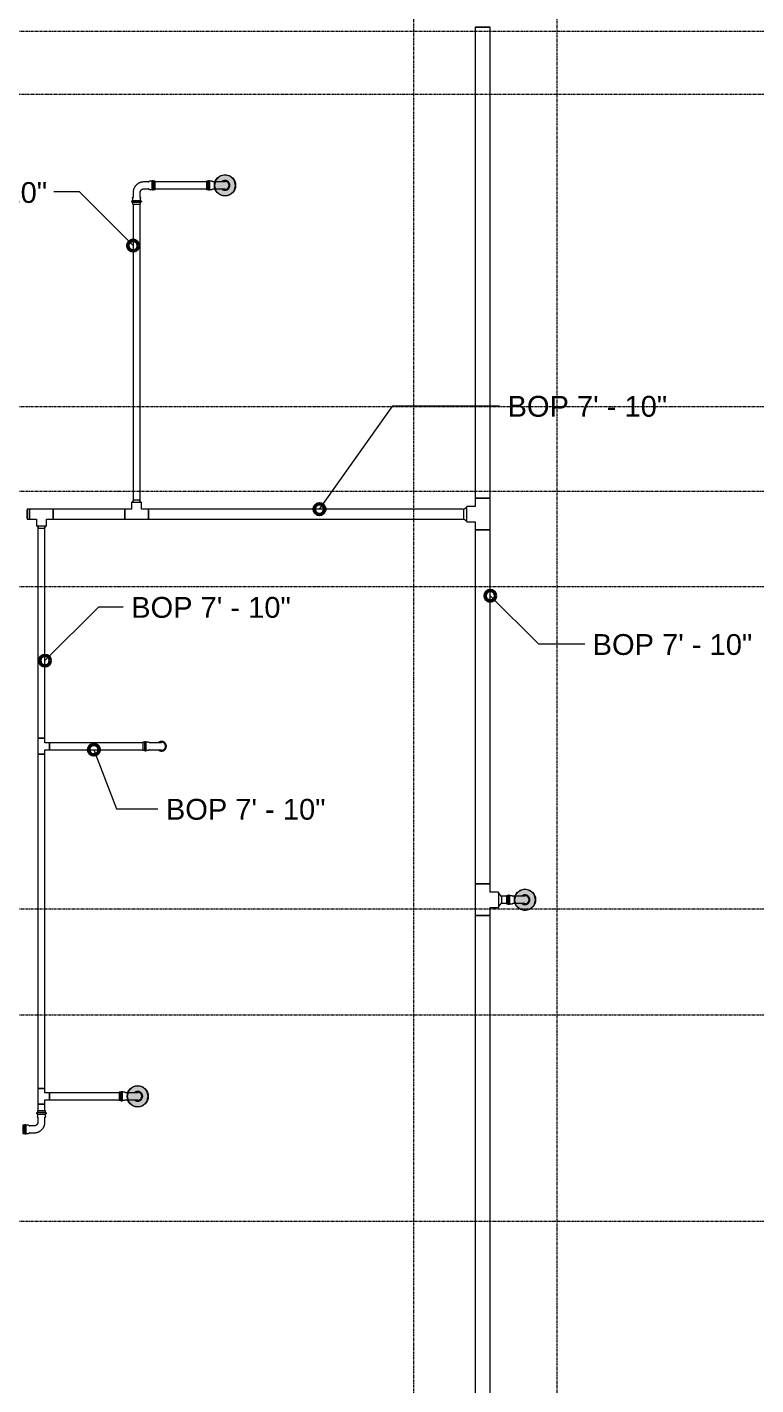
# Model space of a CAD drawing. Header units: inches. Extents: x -3679 to 241, y -496 to 1784.
# Drawn here: x -3155.1 to -3017.3, y 308 to 564.8 of the extents above; entities that cross this region are included whole.
import ezdxf

# ---------------------------------------------------------------- set-up
doc = ezdxf.new("R2010")
doc.units = ezdxf.units.IN
doc.header["$MEASUREMENT"] = 0
doc.linetypes.add('Grid Line', pattern=[0.875, 0.5, -0.125, 0.125, -0.125])
for name, color, linetype, lineweight in [('A-ANNO-NOTE', 250, 'Continuous', 9), ('G-ANNO-DIMS', 251, 'Continuous', 9), ('P-PIPE', 1, 'Continuous', 9), ('P-PIPE-CNTR', 1, 'Continuous', 9), ('S-GRID', 8, 'Continuous', 9)]:
    doc.layers.add(name, color=color, linetype=linetype, lineweight=lineweight)
doc.styles.add('Arial', font='arial.ttf', dxfattribs={"height": 3.934132})

# ---------------------------------------------------------------- blocks, each defined once
blk = doc.blocks.new('Victaulic-VicPress316-Elbow 90-45deg Style P568_P571 - Standard-V2-SECOND LEVEL')
at = {"layer": 'P-PIPE'}
for p, q in [((-3203.81, 730.05), (-3203.81, 729.6)), ((-3203.05, 729.6), (-3203.81, 729.6)), ((-3203.81, 729.31), (-3203.81, 728.97)), ((-3203.05, 729.31), (-3203.81, 729.31)), ((-3203.7, 731.1), (-3203.7, 730.2)), ((-3202.28, 729.6), (-3203.05, 729.6)), ((-3202.28, 729.31), (-3203.05, 729.31)), ((-3202.39, 730.21), (-3202.39, 731.1)), ((-3202.28, 729.6), (-3202.28, 730.05)), ((-3202.28, 728.97), (-3202.28, 729.31)), ((-3203.81, 728.97), (-3203.05, 728.97)), ((-3203.05, 728.97), (-3202.28, 728.97))]:
    blk.add_line(p, q, dxfattribs=at)
at = {"layer": 'P-PIPE', "flags": 128}
for points in [[(-3203.05, 733.4), (-3203.08, 733.4), (-3203.12, 733.4), (-3203.16, 733.4), (-3203.19, 733.39), (-3203.23, 733.38), (-3203.26, 733.38), (-3203.3, 733.37), (-3203.33, 733.36), (-3203.37, 733.34), (-3203.4, 733.33), (-3203.43, 733.32), (-3203.47, 733.3), (-3203.5, 733.28), (-3203.53, 733.26), (-3203.56, 733.24), (-3203.59, 733.22), (-3203.62, 733.2), (-3203.65, 733.18), (-3203.67, 733.15), (-3203.7, 733.13), (-3203.73, 733.1), (-3203.75, 733.07), (-3203.77, 733.04), (-3203.79, 733.01), (-3203.81, 732.98), (-3203.83, 732.95), (-3203.85, 732.92), (-3203.87, 732.89), (-3203.88, 732.85), (-3203.9, 732.82), (-3203.91, 732.79), (-3203.92, 732.75), (-3203.93, 732.72), (-3203.94, 732.68), (-3203.94, 732.65), (-3203.95, 732.61), (-3203.95, 732.57), (-3203.96, 732.54), (-3203.96, 732.5), (-3203.96, 732.46), (-3203.96, 732.43), (-3203.95, 732.39), (-3203.95, 732.35), (-3203.94, 732.32), (-3203.93, 732.28), (-3203.93, 732.25), (-3203.91, 732.21), (-3203.9, 732.18), (-3203.89, 732.14), (-3203.88, 732.11), (-3203.86, 732.08), (-3203.84, 732.05), (-3203.82, 732.01), (-3203.8, 731.98), (-3203.78, 731.95), (-3203.76, 731.92), (-3203.74, 731.9), (-3203.71, 731.87)], [(-3203.05, 733.26), (-3203.08, 733.26), (-3203.11, 733.25), (-3203.14, 733.25), (-3203.17, 733.25), (-3203.2, 733.24), (-3203.23, 733.23), (-3203.26, 733.23), (-3203.29, 733.22), (-3203.32, 733.21), (-3203.34, 733.2), (-3203.37, 733.18), (-3203.4, 733.17), (-3203.43, 733.16), (-3203.45, 733.14), (-3203.48, 733.12), (-3203.5, 733.1), (-3203.53, 733.09), (-3203.55, 733.07), (-3203.57, 733.05), (-3203.6, 733.02), (-3203.62, 733), (-3203.64, 732.98), (-3203.66, 732.95), (-3203.67, 732.93), (-3203.69, 732.9), (-3203.71, 732.88), (-3203.72, 732.85), (-3203.74, 732.82), (-3203.75, 732.8), (-3203.76, 732.77), (-3203.77, 732.74), (-3203.78, 732.71), (-3203.79, 732.68), (-3203.8, 732.65), (-3203.8, 732.62), (-3203.81, 732.59), (-3203.81, 732.56), (-3203.81, 732.53), (-3203.81, 732.5), (-3203.81, 732.47), (-3203.81, 732.44), (-3203.81, 732.41), (-3203.8, 732.38), (-3203.8, 732.35), (-3203.79, 732.32), (-3203.78, 732.29), (-3203.78, 732.26), (-3203.77, 732.23), (-3203.76, 732.2), (-3203.74, 732.17), (-3203.73, 732.14), (-3203.72, 732.12), (-3203.7, 732.1)], [(-3203.7, 732.49), (-3203.7, 732.49), (-3203.7, 732.49), (-3203.7, 732.48), (-3203.7, 732.47), (-3203.7, 732.46), (-3203.7, 732.45), (-3203.7, 732.44), (-3203.7, 732.42), (-3203.7, 732.4), (-3203.7, 732.38), (-3203.7, 732.36), (-3203.7, 732.33), (-3203.7, 732.31), (-3203.7, 732.28), (-3203.7, 732.25), (-3203.7, 732.21), (-3203.7, 732.18), (-3203.7, 732.14), (-3203.7, 732.11), (-3203.7, 732.07), (-3203.7, 732.03), (-3203.7, 731.98), (-3203.7, 731.94), (-3203.7, 731.9), (-3203.7, 731.85), (-3203.7, 731.8), (-3203.7, 731.75), (-3203.7, 731.7), (-3203.7, 731.65), (-3203.7, 731.6), (-3203.7, 731.55), (-3203.7, 731.5), (-3203.7, 731.44), (-3203.7, 731.39), (-3203.7, 731.33), (-3203.7, 731.28), (-3203.7, 731.22), (-3203.7, 731.17), (-3203.7, 731.11), (-3203.7, 731.1)], [(-3202.39, 731.86), (-3202.37, 731.88), (-3202.34, 731.91), (-3202.32, 731.94), (-3202.3, 731.97), (-3202.28, 732), (-3202.26, 732.03), (-3202.24, 732.06), (-3202.23, 732.09), (-3202.21, 732.13), (-3202.2, 732.16), (-3202.18, 732.19), (-3202.17, 732.23), (-3202.16, 732.26), (-3202.15, 732.3), (-3202.15, 732.33), (-3202.14, 732.37), (-3202.14, 732.41), (-3202.14, 732.44), (-3202.13, 732.48), (-3202.13, 732.52), (-3202.14, 732.55), (-3202.14, 732.59), (-3202.14, 732.63), (-3202.15, 732.66), (-3202.16, 732.7), (-3202.17, 732.73), (-3202.18, 732.77), (-3202.19, 732.8), (-3202.2, 732.84), (-3202.22, 732.87), (-3202.23, 732.9), (-3202.25, 732.93), (-3202.27, 732.97), (-3202.29, 733), (-3202.31, 733.03), (-3202.33, 733.06), (-3202.35, 733.08), (-3202.38, 733.11), (-3202.4, 733.14), (-3202.43, 733.16), (-3202.46, 733.19), (-3202.49, 733.21), (-3202.51, 733.23), (-3202.55, 733.25), (-3202.58, 733.27), (-3202.61, 733.29), (-3202.64, 733.31), (-3202.67, 733.32), (-3202.71, 733.34), (-3202.74, 733.35), (-3202.78, 733.36), (-3202.81, 733.37), (-3202.85, 733.38), (-3202.88, 733.39), (-3202.92, 733.39), (-3202.95, 733.4), (-3202.99, 733.4), (-3203.03, 733.4), (-3203.05, 733.4)], [(-3202.39, 732.1), (-3202.37, 732.13), (-3202.36, 732.16), (-3202.34, 732.18), (-3202.33, 732.21), (-3202.32, 732.24), (-3202.31, 732.27), (-3202.3, 732.3), (-3202.3, 732.33), (-3202.29, 732.36), (-3202.29, 732.39), (-3202.28, 732.42), (-3202.28, 732.45), (-3202.28, 732.48), (-3202.28, 732.51), (-3202.28, 732.54), (-3202.28, 732.57), (-3202.29, 732.6), (-3202.29, 732.63), (-3202.3, 732.66), (-3202.31, 732.69), (-3202.32, 732.72), (-3202.33, 732.75), (-3202.34, 732.78), (-3202.35, 732.81), (-3202.36, 732.84), (-3202.38, 732.86), (-3202.39, 732.89), (-3202.41, 732.92), (-3202.43, 732.94), (-3202.44, 732.97), (-3202.46, 732.99), (-3202.48, 733.01), (-3202.51, 733.03), (-3202.53, 733.06), (-3202.55, 733.08), (-3202.58, 733.09), (-3202.6, 733.11), (-3202.62, 733.13), (-3202.65, 733.15), (-3202.68, 733.16), (-3202.7, 733.18), (-3202.73, 733.19), (-3202.76, 733.2), (-3202.79, 733.21), (-3202.82, 733.22), (-3202.85, 733.23), (-3202.88, 733.24), (-3202.91, 733.24), (-3202.94, 733.25), (-3202.97, 733.25), (-3203, 733.26), (-3203.03, 733.26), (-3203.05, 733.26)], [(-3202.39, 731.1), (-3202.39, 731.15), (-3202.39, 731.21), (-3202.39, 731.26), (-3202.39, 731.32), (-3202.39, 731.37), (-3202.39, 731.43), (-3202.39, 731.48), (-3202.39, 731.54), (-3202.39, 731.59), (-3202.39, 731.64), (-3202.39, 731.69), (-3202.39, 731.74), (-3202.39, 731.79), (-3202.39, 731.84), (-3202.39, 731.88), (-3202.39, 731.93), (-3202.39, 731.97), (-3202.39, 732.02), (-3202.39, 732.06), (-3202.39, 732.1), (-3202.39, 732.13), (-3202.39, 732.17), (-3202.39, 732.21), (-3202.39, 732.24), (-3202.39, 732.27), (-3202.39, 732.3), (-3202.39, 732.33), (-3202.39, 732.35), (-3202.39, 732.37), (-3202.39, 732.4), (-3202.39, 732.41), (-3202.39, 732.43), (-3202.39, 732.45), (-3202.39, 732.46), (-3202.39, 732.47), (-3202.39, 732.48), (-3202.39, 732.48), (-3202.39, 732.49), (-3202.39, 732.49), (-3202.39, 732.49)], [(-3203.81, 729.31), (-3203.82, 729.31), (-3203.82, 729.31), (-3203.83, 729.31), (-3203.84, 729.31), (-3203.84, 729.31), (-3203.85, 729.31), (-3203.85, 729.31), (-3203.86, 729.32), (-3203.86, 729.32), (-3203.87, 729.32), (-3203.87, 729.32), (-3203.88, 729.32), (-3203.88, 729.33), (-3203.89, 729.33), (-3203.89, 729.33), (-3203.9, 729.34), (-3203.9, 729.34), (-3203.91, 729.34), (-3203.91, 729.35), (-3203.92, 729.35), (-3203.92, 729.36), (-3203.92, 729.36), (-3203.93, 729.37), (-3203.93, 729.37), (-3203.93, 729.38), (-3203.94, 729.38), (-3203.94, 729.39), (-3203.94, 729.39), (-3203.95, 729.4), (-3203.95, 729.4), (-3203.95, 729.41), (-3203.95, 729.41), (-3203.95, 729.42), (-3203.95, 729.42), (-3203.96, 729.43), (-3203.96, 729.44), (-3203.96, 729.44), (-3203.96, 729.45), (-3203.96, 729.45), (-3203.96, 729.46), (-3203.96, 729.46), (-3203.96, 729.47), (-3203.96, 729.48), (-3203.96, 729.48), (-3203.95, 729.49), (-3203.95, 729.49), (-3203.95, 729.5), (-3203.95, 729.5), (-3203.95, 729.51), (-3203.94, 729.51), (-3203.94, 729.52), (-3203.94, 729.52), (-3203.94, 729.53), (-3203.93, 729.53), (-3203.93, 729.54), (-3203.93, 729.54), (-3203.92, 729.55), (-3203.92, 729.55), (-3203.92, 729.56), (-3203.91, 729.56), (-3203.91, 729.57), (-3203.9, 729.57), (-3203.9, 729.57), (-3203.89, 729.58), (-3203.89, 729.58), (-3203.88, 729.58), (-3203.88, 729.58), (-3203.87, 729.59), (-3203.87, 729.59), (-3203.86, 729.59), (-3203.86, 729.59), (-3203.85, 729.59), (-3203.84, 729.6), (-3203.84, 729.6), (-3203.83, 729.6), (-3203.83, 729.6), (-3203.82, 729.6), (-3203.82, 729.6), (-3203.81, 729.6)], [(-3203.81, 730.05), (-3203.81, 730.06), (-3203.81, 730.07), (-3203.81, 730.08), (-3203.81, 730.09), (-3203.81, 730.11), (-3203.8, 730.12), (-3203.8, 730.13), (-3203.8, 730.14), (-3203.8, 730.15), (-3203.79, 730.16), (-3203.79, 730.17), (-3203.78, 730.18), (-3203.78, 730.19), (-3203.77, 730.2), (-3203.76, 730.2), (-3203.76, 730.21), (-3203.75, 730.22), (-3203.74, 730.23), (-3203.74, 730.24), (-3203.73, 730.25), (-3203.72, 730.25), (-3203.71, 730.26), (-3203.71, 730.27), (-3203.7, 730.27)], [(-3203.05, 729.6), (-3203.08, 729.6), (-3203.11, 729.6), (-3203.14, 729.6), (-3203.17, 729.6), (-3203.2, 729.6), (-3203.23, 729.6), (-3203.26, 729.6), (-3203.29, 729.6), (-3203.32, 729.6), (-3203.34, 729.6), (-3203.37, 729.6), (-3203.4, 729.6), (-3203.43, 729.6), (-3203.45, 729.6), (-3203.48, 729.6), (-3203.5, 729.6), (-3203.53, 729.6), (-3203.55, 729.6), (-3203.57, 729.6), (-3203.6, 729.6), (-3203.62, 729.6), (-3203.64, 729.6), (-3203.66, 729.6), (-3203.67, 729.6), (-3203.69, 729.6), (-3203.71, 729.6), (-3203.72, 729.6), (-3203.74, 729.6), (-3203.75, 729.6), (-3203.76, 729.6), (-3203.77, 729.6), (-3203.78, 729.6), (-3203.79, 729.6), (-3203.8, 729.6), (-3203.8, 729.6), (-3203.81, 729.6), (-3203.81, 729.6), (-3203.81, 729.6), (-3203.81, 729.6), (-3203.81, 729.6)], [(-3203.81, 729.6), (-3203.81, 729.6), (-3203.81, 729.6), (-3203.81, 729.6), (-3203.8, 729.6), (-3203.8, 729.6), (-3203.79, 729.6), (-3203.78, 729.6), (-3203.77, 729.6)], [(-3203.77, 729.31), (-3203.78, 729.31), (-3203.79, 729.31), (-3203.8, 729.31), (-3203.8, 729.31), (-3203.81, 729.31), (-3203.81, 729.31), (-3203.81, 729.31), (-3203.81, 729.31), (-3203.81, 729.31)], [(-3203.81, 729.31), (-3203.81, 729.31), (-3203.81, 729.31), (-3203.81, 729.31), (-3203.8, 729.31), (-3203.8, 729.31), (-3203.79, 729.31), (-3203.78, 729.31), (-3203.77, 729.31), (-3203.76, 729.31), (-3203.75, 729.31), (-3203.74, 729.31), (-3203.73, 729.31), (-3203.71, 729.31), (-3203.7, 729.31), (-3203.68, 729.31), (-3203.66, 729.31), (-3203.64, 729.31), (-3203.62, 729.31), (-3203.6, 729.31), (-3203.58, 729.31), (-3203.56, 729.31), (-3203.53, 729.31), (-3203.51, 729.31), (-3203.49, 729.31), (-3203.46, 729.31), (-3203.43, 729.31), (-3203.41, 729.31), (-3203.38, 729.31), (-3203.35, 729.31), (-3203.32, 729.31), (-3203.29, 729.31), (-3203.27, 729.31), (-3203.24, 729.31), (-3203.21, 729.31), (-3203.18, 729.31), (-3203.15, 729.31), (-3203.12, 729.31), (-3203.08, 729.31), (-3203.05, 729.31), (-3203.05, 729.31)], [(-3202.28, 729.6), (-3202.28, 729.6), (-3202.28, 729.6), (-3202.29, 729.6), (-3202.29, 729.6), (-3202.29, 729.6), (-3202.3, 729.6), (-3202.31, 729.6), (-3202.32, 729.6), (-3202.33, 729.6), (-3202.34, 729.6), (-3202.35, 729.6), (-3202.37, 729.6), (-3202.38, 729.6), (-3202.4, 729.6), (-3202.41, 729.6), (-3202.43, 729.6), (-3202.45, 729.6), (-3202.47, 729.6), (-3202.49, 729.6), (-3202.51, 729.6), (-3202.53, 729.6), (-3202.56, 729.6), (-3202.58, 729.6), (-3202.61, 729.6), (-3202.63, 729.6), (-3202.66, 729.6), (-3202.68, 729.6), (-3202.71, 729.6), (-3202.74, 729.6), (-3202.77, 729.6), (-3202.8, 729.6), (-3202.83, 729.6), (-3202.86, 729.6), (-3202.89, 729.6), (-3202.92, 729.6), (-3202.95, 729.6), (-3202.98, 729.6), (-3203.01, 729.6), (-3203.04, 729.6), (-3203.05, 729.6)], [(-3203.05, 729.31), (-3203.02, 729.31), (-3202.98, 729.31), (-3202.95, 729.31), (-3202.92, 729.31), (-3202.89, 729.31), (-3202.86, 729.31), (-3202.83, 729.31), (-3202.8, 729.31), (-3202.78, 729.31), (-3202.75, 729.31), (-3202.72, 729.31), (-3202.69, 729.31), (-3202.67, 729.31), (-3202.64, 729.31), (-3202.61, 729.31), (-3202.59, 729.31), (-3202.56, 729.31), (-3202.54, 729.31), (-3202.52, 729.31), (-3202.5, 729.31), (-3202.48, 729.31), (-3202.46, 729.31), (-3202.44, 729.31), (-3202.42, 729.31), (-3202.4, 729.31), (-3202.39, 729.31), (-3202.37, 729.31), (-3202.36, 729.31), (-3202.34, 729.31), (-3202.33, 729.31), (-3202.32, 729.31), (-3202.31, 729.31), (-3202.3, 729.31), (-3202.3, 729.31), (-3202.29, 729.31), (-3202.29, 729.31), (-3202.28, 729.31), (-3202.28, 729.31), (-3202.28, 729.31), (-3202.28, 729.31)], [(-3202.39, 730.27), (-3202.38, 730.26), (-3202.37, 730.26), (-3202.36, 730.25), (-3202.36, 730.24), (-3202.35, 730.23), (-3202.34, 730.22), (-3202.33, 730.22), (-3202.33, 730.21), (-3202.32, 730.2), (-3202.32, 730.19), (-3202.31, 730.18), (-3202.31, 730.17), (-3202.3, 730.16), (-3202.3, 730.15), (-3202.29, 730.14), (-3202.29, 730.13), (-3202.29, 730.12), (-3202.29, 730.11), (-3202.28, 730.1), (-3202.28, 730.09), (-3202.28, 730.07), (-3202.28, 730.06), (-3202.28, 730.05), (-3202.28, 730.05)], [(-3202.32, 729.6), (-3202.31, 729.6), (-3202.3, 729.6), (-3202.3, 729.6), (-3202.29, 729.6), (-3202.29, 729.6), (-3202.28, 729.6), (-3202.28, 729.6), (-3202.28, 729.6), (-3202.28, 729.6)], [(-3202.28, 729.31), (-3202.28, 729.31), (-3202.28, 729.31), (-3202.29, 729.31), (-3202.29, 729.31), (-3202.29, 729.31), (-3202.3, 729.31), (-3202.31, 729.31), (-3202.32, 729.31)], [(-3202.28, 729.6), (-3202.27, 729.6), (-3202.27, 729.6), (-3202.26, 729.6), (-3202.26, 729.6), (-3202.25, 729.6), (-3202.24, 729.6), (-3202.24, 729.59), (-3202.23, 729.59), (-3202.23, 729.59), (-3202.22, 729.59), (-3202.22, 729.59), (-3202.21, 729.58), (-3202.21, 729.58), (-3202.2, 729.58), (-3202.2, 729.57), (-3202.19, 729.57), (-3202.19, 729.57), (-3202.18, 729.56), (-3202.18, 729.56), (-3202.18, 729.56), (-3202.17, 729.55), (-3202.17, 729.55), (-3202.16, 729.54), (-3202.16, 729.54), (-3202.16, 729.53), (-3202.15, 729.53), (-3202.15, 729.52), (-3202.15, 729.52), (-3202.15, 729.51), (-3202.14, 729.51), (-3202.14, 729.5), (-3202.14, 729.5), (-3202.14, 729.49), (-3202.14, 729.48), (-3202.14, 729.48), (-3202.14, 729.47), (-3202.13, 729.47), (-3202.13, 729.46), (-3202.13, 729.46), (-3202.13, 729.45), (-3202.13, 729.44), (-3202.13, 729.44), (-3202.14, 729.43), (-3202.14, 729.43), (-3202.14, 729.42), (-3202.14, 729.42), (-3202.14, 729.41), (-3202.14, 729.4), (-3202.14, 729.4), (-3202.15, 729.39), (-3202.15, 729.39), (-3202.15, 729.38), (-3202.16, 729.38), (-3202.16, 729.37), (-3202.16, 729.37), (-3202.17, 729.36), (-3202.17, 729.36), (-3202.17, 729.35), (-3202.18, 729.35), (-3202.18, 729.35), (-3202.19, 729.34), (-3202.19, 729.34), (-3202.19, 729.34), (-3202.2, 729.33), (-3202.2, 729.33), (-3202.21, 729.33), (-3202.21, 729.32), (-3202.22, 729.32), (-3202.23, 729.32), (-3202.23, 729.32), (-3202.24, 729.32), (-3202.24, 729.31), (-3202.25, 729.31), (-3202.25, 729.31), (-3202.26, 729.31), (-3202.26, 729.31), (-3202.27, 729.31), (-3202.28, 729.31), (-3202.28, 729.31)]]:
    blk.add_lwpolyline(points, dxfattribs=at)
blk = doc.blocks.new('Victaulic-VicPress316-Elbow 90-45deg Style P568_P571 - Standard-V1-SECOND LEVEL')
at = {"layer": 'P-PIPE'}
for p, q in [((-0.77, 3.52), (-0.77, 3.18)), ((0.77, 3.52), (-0.77, 3.52)), ((-0.77, 3.18), (0.77, 3.18)), ((-0.77, 2.89), (-0.77, 2.44)), ((-0.77, 2.89), (0.77, 2.89)), ((0.77, 3.18), (0.77, 3.52)), ((0.77, 2.44), (0.77, 2.89)), ((-3.18, 0.77), (-3.52, 0.77)), ((-3.52, 0.77), (-3.52, -0.77)), ((-3.18, -0.77), (-3.18, 0.77)), ((-2.44, 0.77), (-2.89, 0.77)), ((-2.89, -0.77), (-2.89, 0.77)), ((-1.39, 0.66), (-2.28, 0.66)), ((-0.66, 2.28), (-0.66, 1.39)), ((0.66, 1.39), (0.66, 2.28)), ((-3.52, -0.77), (-3.18, -0.77)), ((-2.89, -0.77), (-2.44, -0.77)), ((-2.28, -0.66), (-1.39, -0.66))]:
    blk.add_line(p, q, dxfattribs=at)
at = {"layer": 'P-PIPE', "flags": 128}
for points in [[(-0.77, 2.89), (-0.77, 2.89), (-0.78, 2.89), (-0.78, 2.89), (-0.79, 2.89), (-0.8, 2.89), (-0.8, 2.89), (-0.81, 2.9), (-0.81, 2.9), (-0.82, 2.9), (-0.82, 2.9), (-0.83, 2.9), (-0.83, 2.91), (-0.84, 2.91), (-0.84, 2.91), (-0.85, 2.92), (-0.85, 2.92), (-0.86, 2.92), (-0.86, 2.93), (-0.87, 2.93), (-0.87, 2.93), (-0.87, 2.94), (-0.88, 2.94), (-0.88, 2.95), (-0.89, 2.95), (-0.89, 2.96), (-0.89, 2.96), (-0.89, 2.97), (-0.9, 2.97), (-0.9, 2.98), (-0.9, 2.98), (-0.9, 2.99), (-0.91, 2.99), (-0.91, 3), (-0.91, 3.01), (-0.91, 3.01), (-0.91, 3.02), (-0.91, 3.02), (-0.91, 3.03), (-0.91, 3.03), (-0.91, 3.04), (-0.91, 3.05), (-0.91, 3.05), (-0.91, 3.06), (-0.91, 3.06), (-0.91, 3.07), (-0.91, 3.07), (-0.91, 3.08), (-0.9, 3.09), (-0.9, 3.09), (-0.9, 3.1), (-0.9, 3.1), (-0.89, 3.11), (-0.89, 3.11), (-0.89, 3.12), (-0.88, 3.12), (-0.88, 3.13), (-0.88, 3.13), (-0.87, 3.14), (-0.87, 3.14), (-0.86, 3.14), (-0.86, 3.15), (-0.86, 3.15), (-0.85, 3.15), (-0.85, 3.16), (-0.84, 3.16), (-0.84, 3.16), (-0.83, 3.17), (-0.83, 3.17), (-0.82, 3.17), (-0.82, 3.17), (-0.81, 3.17), (-0.8, 3.18), (-0.8, 3.18), (-0.79, 3.18), (-0.79, 3.18), (-0.78, 3.18), (-0.78, 3.18), (-0.77, 3.18), (-0.77, 3.18)], [(0.77, 3.18), (0.77, 3.18), (0.76, 3.18), (0.76, 3.18), (0.76, 3.18), (0.75, 3.18), (0.74, 3.18), (0.74, 3.18), (0.73, 3.18), (0.72, 3.18), (0.71, 3.18), (0.69, 3.18), (0.68, 3.18), (0.67, 3.18), (0.65, 3.18), (0.63, 3.18), (0.61, 3.18), (0.6, 3.18), (0.58, 3.18), (0.56, 3.18), (0.53, 3.18), (0.51, 3.18), (0.49, 3.18), (0.46, 3.18), (0.44, 3.18), (0.41, 3.18), (0.39, 3.18), (0.36, 3.18), (0.33, 3.18), (0.31, 3.18), (0.28, 3.18), (0.25, 3.18), (0.22, 3.18), (0.19, 3.18), (0.16, 3.18), (0.13, 3.18), (0.1, 3.18), (0.07, 3.18), (0.04, 3.18), (0.01, 3.18), (-0.02, 3.18), (-0.05, 3.18), (-0.08, 3.18), (-0.11, 3.18), (-0.14, 3.18), (-0.17, 3.18), (-0.2, 3.18), (-0.23, 3.18), (-0.26, 3.18), (-0.29, 3.18), (-0.32, 3.18), (-0.35, 3.18), (-0.37, 3.18), (-0.4, 3.18), (-0.43, 3.18), (-0.45, 3.18), (-0.48, 3.18), (-0.5, 3.18), (-0.52, 3.18), (-0.54, 3.18), (-0.57, 3.18), (-0.59, 3.18), (-0.6, 3.18), (-0.62, 3.18), (-0.64, 3.18), (-0.66, 3.18), (-0.67, 3.18), (-0.69, 3.18), (-0.7, 3.18), (-0.71, 3.18), (-0.72, 3.18), (-0.73, 3.18), (-0.74, 3.18), (-0.75, 3.18), (-0.75, 3.18), (-0.76, 3.18), (-0.76, 3.18), (-0.77, 3.18), (-0.77, 3.18), (-0.77, 3.18)], [(-0.77, 3.18), (-0.77, 3.18), (-0.76, 3.18), (-0.76, 3.18), (-0.76, 3.18), (-0.75, 3.18), (-0.74, 3.18), (-0.74, 3.18), (-0.73, 3.18)], [(-0.77, 2.89), (-0.77, 2.89), (-0.76, 2.89), (-0.76, 2.89), (-0.76, 2.89), (-0.75, 2.89), (-0.74, 2.89), (-0.74, 2.89), (-0.73, 2.89), (-0.72, 2.89), (-0.71, 2.89), (-0.69, 2.89), (-0.68, 2.89), (-0.67, 2.89), (-0.65, 2.89), (-0.63, 2.89), (-0.61, 2.89), (-0.6, 2.89), (-0.58, 2.89), (-0.56, 2.89), (-0.53, 2.89), (-0.51, 2.89), (-0.49, 2.89), (-0.46, 2.89), (-0.44, 2.89), (-0.41, 2.89), (-0.39, 2.89), (-0.36, 2.89), (-0.33, 2.89), (-0.31, 2.89), (-0.28, 2.89), (-0.25, 2.89), (-0.22, 2.89), (-0.19, 2.89), (-0.16, 2.89), (-0.13, 2.89), (-0.1, 2.89), (-0.07, 2.89), (-0.04, 2.89), (-0.01, 2.89), (0.02, 2.89), (0.05, 2.89), (0.08, 2.89), (0.11, 2.89), (0.14, 2.89), (0.17, 2.89), (0.2, 2.89), (0.23, 2.89), (0.26, 2.89), (0.29, 2.89), (0.32, 2.89), (0.35, 2.89), (0.37, 2.89), (0.4, 2.89), (0.43, 2.89), (0.45, 2.89), (0.48, 2.89), (0.5, 2.89), (0.52, 2.89), (0.54, 2.89), (0.57, 2.89), (0.59, 2.89), (0.6, 2.89), (0.62, 2.89), (0.64, 2.89), (0.66, 2.89), (0.67, 2.89), (0.69, 2.89), (0.7, 2.89), (0.71, 2.89), (0.72, 2.89), (0.73, 2.89), (0.74, 2.89), (0.75, 2.89), (0.75, 2.89), (0.76, 2.89), (0.76, 2.89), (0.77, 2.89), (0.77, 2.89), (0.77, 2.89)], [(-0.72, 2.89), (-0.73, 2.89), (-0.74, 2.89), (-0.75, 2.89), (-0.75, 2.89), (-0.76, 2.89), (-0.76, 2.89), (-0.77, 2.89), (-0.77, 2.89), (-0.77, 2.89)], [(0.72, 3.18), (0.73, 3.18), (0.74, 3.18), (0.75, 3.18), (0.75, 3.18), (0.76, 3.18), (0.76, 3.18), (0.77, 3.18), (0.77, 3.18), (0.77, 3.18)], [(0.77, 2.89), (0.77, 2.89), (0.76, 2.89), (0.76, 2.89), (0.76, 2.89), (0.75, 2.89), (0.74, 2.89), (0.74, 2.89), (0.73, 2.89)], [(0.77, 3.18), (0.77, 3.18), (0.78, 3.18), (0.78, 3.18), (0.79, 3.18), (0.8, 3.18), (0.8, 3.18), (0.81, 3.18), (0.81, 3.17), (0.82, 3.17), (0.82, 3.17), (0.83, 3.17), (0.83, 3.17), (0.84, 3.16), (0.84, 3.16), (0.85, 3.16), (0.85, 3.15), (0.86, 3.15), (0.86, 3.15), (0.87, 3.14), (0.87, 3.14), (0.87, 3.13), (0.88, 3.13), (0.88, 3.12), (0.89, 3.12), (0.89, 3.11), (0.89, 3.11), (0.89, 3.1), (0.9, 3.1), (0.9, 3.09), (0.9, 3.09), (0.9, 3.08), (0.91, 3.08), (0.91, 3.07), (0.91, 3.07), (0.91, 3.06), (0.91, 3.05), (0.91, 3.05), (0.91, 3.04), (0.91, 3.04), (0.91, 3.03), (0.91, 3.03), (0.91, 3.02), (0.91, 3.01), (0.91, 3.01), (0.91, 3), (0.91, 3), (0.91, 2.99), (0.9, 2.99), (0.9, 2.98), (0.9, 2.98), (0.9, 2.97), (0.89, 2.97), (0.89, 2.96), (0.89, 2.96), (0.88, 2.95), (0.88, 2.95), (0.88, 2.94), (0.87, 2.94), (0.87, 2.93), (0.86, 2.93), (0.86, 2.92), (0.86, 2.92), (0.85, 2.92), (0.85, 2.91), (0.84, 2.91), (0.84, 2.91), (0.83, 2.91), (0.83, 2.9), (0.82, 2.9), (0.82, 2.9), (0.81, 2.9), (0.8, 2.9), (0.8, 2.89), (0.79, 2.89), (0.79, 2.89), (0.78, 2.89), (0.78, 2.89), (0.77, 2.89), (0.77, 2.89)], [(-3.18, 0.77), (-3.18, 0.77), (-3.18, 0.78), (-3.18, 0.78), (-3.18, 0.79), (-3.18, 0.8), (-3.18, 0.8), (-3.18, 0.81), (-3.17, 0.81), (-3.17, 0.82), (-3.17, 0.82), (-3.17, 0.83), (-3.17, 0.83), (-3.16, 0.84), (-3.16, 0.84), (-3.16, 0.85), (-3.15, 0.85), (-3.15, 0.86), (-3.15, 0.86), (-3.14, 0.87), (-3.14, 0.87), (-3.13, 0.87), (-3.13, 0.88), (-3.12, 0.88), (-3.12, 0.89), (-3.11, 0.89), (-3.11, 0.89), (-3.1, 0.89), (-3.1, 0.9), (-3.09, 0.9), (-3.09, 0.9), (-3.08, 0.9), (-3.08, 0.91), (-3.07, 0.91), (-3.07, 0.91), (-3.06, 0.91), (-3.05, 0.91), (-3.05, 0.91), (-3.04, 0.91), (-3.04, 0.91), (-3.03, 0.91), (-3.03, 0.91), (-3.02, 0.91), (-3.01, 0.91), (-3.01, 0.91), (-3, 0.91), (-3, 0.91), (-2.99, 0.91), (-2.99, 0.9), (-2.98, 0.9), (-2.98, 0.9), (-2.97, 0.9), (-2.97, 0.89), (-2.96, 0.89), (-2.96, 0.89), (-2.95, 0.88), (-2.95, 0.88), (-2.94, 0.88), (-2.94, 0.87), (-2.93, 0.87), (-2.93, 0.86), (-2.92, 0.86), (-2.92, 0.86), (-2.92, 0.85), (-2.91, 0.85), (-2.91, 0.84), (-2.91, 0.84), (-2.91, 0.83), (-2.9, 0.83), (-2.9, 0.82), (-2.9, 0.82), (-2.9, 0.81), (-2.9, 0.8), (-2.89, 0.8), (-2.89, 0.79), (-2.89, 0.79), (-2.89, 0.78), (-2.89, 0.78), (-2.89, 0.77), (-2.89, 0.77)], [(-3.18, 0.77), (-3.18, 0.77), (-3.18, 0.76), (-3.18, 0.76), (-3.18, 0.76), (-3.18, 0.75), (-3.18, 0.74), (-3.18, 0.74), (-3.18, 0.73), (-3.18, 0.72), (-3.18, 0.71), (-3.18, 0.69), (-3.18, 0.68), (-3.18, 0.67), (-3.18, 0.65), (-3.18, 0.63), (-3.18, 0.61), (-3.18, 0.6), (-3.18, 0.58), (-3.18, 0.56), (-3.18, 0.53), (-3.18, 0.51), (-3.18, 0.49), (-3.18, 0.46), (-3.18, 0.44), (-3.18, 0.41), (-3.18, 0.39), (-3.18, 0.36), (-3.18, 0.33), (-3.18, 0.31), (-3.18, 0.28), (-3.18, 0.25), (-3.18, 0.22), (-3.18, 0.19), (-3.18, 0.16), (-3.18, 0.13), (-3.18, 0.1), (-3.18, 0.07), (-3.18, 0.04), (-3.18, 0.01), (-3.18, -0.02), (-3.18, -0.05), (-3.18, -0.08), (-3.18, -0.11), (-3.18, -0.14), (-3.18, -0.17), (-3.18, -0.2), (-3.18, -0.23), (-3.18, -0.26), (-3.18, -0.29), (-3.18, -0.32), (-3.18, -0.35), (-3.18, -0.37), (-3.18, -0.4), (-3.18, -0.43), (-3.18, -0.45), (-3.18, -0.48), (-3.18, -0.5), (-3.18, -0.52), (-3.18, -0.54), (-3.18, -0.57), (-3.18, -0.59), (-3.18, -0.6), (-3.18, -0.62), (-3.18, -0.64), (-3.18, -0.66), (-3.18, -0.67), (-3.18, -0.69), (-3.18, -0.7), (-3.18, -0.71), (-3.18, -0.72), (-3.18, -0.73), (-3.18, -0.74), (-3.18, -0.75), (-3.18, -0.75), (-3.18, -0.76), (-3.18, -0.76), (-3.18, -0.77), (-3.18, -0.77), (-3.18, -0.77)], [(-3.18, 0.72), (-3.18, 0.73), (-3.18, 0.74), (-3.18, 0.75), (-3.18, 0.75), (-3.18, 0.76), (-3.18, 0.76), (-3.18, 0.77), (-3.18, 0.77), (-3.18, 0.77)], [(-2.89, -0.77), (-2.89, -0.77), (-2.89, -0.76), (-2.89, -0.76), (-2.89, -0.76), (-2.89, -0.75), (-2.89, -0.74), (-2.89, -0.74), (-2.89, -0.73), (-2.89, -0.72), (-2.89, -0.71), (-2.89, -0.69), (-2.89, -0.68), (-2.89, -0.67), (-2.89, -0.65), (-2.89, -0.63), (-2.89, -0.61), (-2.89, -0.6), (-2.89, -0.58), (-2.89, -0.56), (-2.89, -0.53), (-2.89, -0.51), (-2.89, -0.49), (-2.89, -0.46), (-2.89, -0.44), (-2.89, -0.41), (-2.89, -0.39), (-2.89, -0.36), (-2.89, -0.33), (-2.89, -0.31), (-2.89, -0.28), (-2.89, -0.25), (-2.89, -0.22), (-2.89, -0.19), (-2.89, -0.16), (-2.89, -0.13), (-2.89, -0.1), (-2.89, -0.07), (-2.89, -0.04), (-2.89, -0.01), (-2.89, 0.02), (-2.89, 0.05), (-2.89, 0.08), (-2.89, 0.11), (-2.89, 0.14), (-2.89, 0.17), (-2.89, 0.2), (-2.89, 0.23), (-2.89, 0.26), (-2.89, 0.29), (-2.89, 0.32), (-2.89, 0.35), (-2.89, 0.37), (-2.89, 0.4), (-2.89, 0.43), (-2.89, 0.45), (-2.89, 0.48), (-2.89, 0.5), (-2.89, 0.52), (-2.89, 0.54), (-2.89, 0.57), (-2.89, 0.59), (-2.89, 0.6), (-2.89, 0.62), (-2.89, 0.64), (-2.89, 0.66), (-2.89, 0.67), (-2.89, 0.69), (-2.89, 0.7), (-2.89, 0.71), (-2.89, 0.72), (-2.89, 0.73), (-2.89, 0.74), (-2.89, 0.75), (-2.89, 0.75), (-2.89, 0.76), (-2.89, 0.76), (-2.89, 0.77), (-2.89, 0.77), (-2.89, 0.77)], [(-2.89, 0.77), (-2.89, 0.77), (-2.89, 0.76), (-2.89, 0.76), (-2.89, 0.76), (-2.89, 0.75), (-2.89, 0.74), (-2.89, 0.74), (-2.89, 0.73)], [(-2.44, 0.77), (-2.43, 0.77), (-2.42, 0.77), (-2.41, 0.76), (-2.4, 0.76), (-2.38, 0.76), (-2.37, 0.76), (-2.36, 0.76), (-2.35, 0.75), (-2.34, 0.75), (-2.33, 0.74), (-2.32, 0.74), (-2.31, 0.74), (-2.3, 0.73), (-2.29, 0.72), (-2.29, 0.72), (-2.28, 0.71), (-2.27, 0.71), (-2.26, 0.7), (-2.25, 0.69), (-2.24, 0.68), (-2.24, 0.68), (-2.23, 0.67), (-2.22, 0.66), (-2.22, 0.66)], [(-0.66, 1.39), (-0.66, 1.36), (-0.66, 1.33), (-0.66, 1.3), (-0.67, 1.28), (-0.67, 1.25), (-0.68, 1.22), (-0.69, 1.19), (-0.69, 1.16), (-0.7, 1.13), (-0.72, 1.11), (-0.73, 1.08), (-0.74, 1.05), (-0.75, 1.03), (-0.77, 1), (-0.79, 0.98), (-0.8, 0.95), (-0.82, 0.93), (-0.84, 0.91), (-0.86, 0.89), (-0.88, 0.87), (-0.9, 0.85), (-0.92, 0.83), (-0.95, 0.81), (-0.97, 0.79), (-1, 0.77), (-1.02, 0.76), (-1.05, 0.74), (-1.07, 0.73), (-1.1, 0.72), (-1.13, 0.71), (-1.15, 0.7), (-1.18, 0.69), (-1.21, 0.68), (-1.24, 0.67), (-1.27, 0.67), (-1.3, 0.66), (-1.33, 0.66), (-1.36, 0.66), (-1.39, 0.66), (-1.39, 0.66)], [(-1.39, -0.66), (-1.31, -0.66), (-1.23, -0.65), (-1.15, -0.64), (-1.07, -0.63), (-0.99, -0.62), (-0.91, -0.6), (-0.83, -0.58), (-0.75, -0.55), (-0.67, -0.53), (-0.59, -0.5), (-0.52, -0.46), (-0.45, -0.43), (-0.37, -0.39), (-0.3, -0.34), (-0.24, -0.3), (-0.17, -0.25), (-0.1, -0.2), (-0.04, -0.15), (0.02, -0.09), (0.08, -0.04), (0.13, 0.02), (0.19, 0.09), (0.24, 0.15), (0.29, 0.22), (0.33, 0.29), (0.38, 0.35), (0.42, 0.43), (0.45, 0.5), (0.49, 0.57), (0.52, 0.65), (0.55, 0.73), (0.57, 0.81), (0.59, 0.88), (0.61, 0.96), (0.63, 1.04), (0.64, 1.13), (0.65, 1.21), (0.65, 1.29), (0.66, 1.37), (0.66, 1.39)], [(-0.66, 2.22), (-0.67, 2.23), (-0.67, 2.23), (-0.68, 2.24), (-0.69, 2.25), (-0.7, 2.26), (-0.7, 2.27), (-0.71, 2.27), (-0.72, 2.28), (-0.72, 2.29), (-0.73, 2.3), (-0.73, 2.31), (-0.74, 2.32), (-0.74, 2.33), (-0.75, 2.34), (-0.75, 2.35), (-0.76, 2.36), (-0.76, 2.37), (-0.76, 2.38), (-0.76, 2.39), (-0.76, 2.4), (-0.77, 2.42), (-0.77, 2.43), (-0.77, 2.44), (-0.77, 2.44)], [(0.77, 2.44), (0.77, 2.43), (0.77, 2.42), (0.76, 2.41), (0.76, 2.4), (0.76, 2.38), (0.76, 2.37), (0.76, 2.36), (0.75, 2.35), (0.75, 2.34), (0.74, 2.33), (0.74, 2.32), (0.74, 2.31), (0.73, 2.3), (0.72, 2.29), (0.72, 2.29), (0.71, 2.28), (0.71, 2.27), (0.7, 2.26), (0.69, 2.25), (0.68, 2.24), (0.68, 2.24), (0.67, 2.23), (0.66, 2.22), (0.66, 2.22)], [(-3.18, -0.77), (-3.18, -0.77), (-3.18, -0.76), (-3.18, -0.76), (-3.18, -0.76), (-3.18, -0.75), (-3.18, -0.74), (-3.18, -0.74), (-3.18, -0.73)], [(-2.89, -0.77), (-2.89, -0.77), (-2.89, -0.78), (-2.89, -0.78), (-2.89, -0.79), (-2.89, -0.8), (-2.89, -0.8), (-2.9, -0.81), (-2.9, -0.81), (-2.9, -0.82), (-2.9, -0.82), (-2.9, -0.83), (-2.91, -0.83), (-2.91, -0.84), (-2.91, -0.84), (-2.92, -0.85), (-2.92, -0.85), (-2.92, -0.86), (-2.93, -0.86), (-2.93, -0.87), (-2.93, -0.87), (-2.94, -0.87), (-2.94, -0.88), (-2.95, -0.88), (-2.95, -0.89), (-2.96, -0.89), (-2.96, -0.89), (-2.97, -0.89), (-2.97, -0.9), (-2.98, -0.9), (-2.98, -0.9), (-2.99, -0.9), (-2.99, -0.91), (-3, -0.91), (-3.01, -0.91), (-3.01, -0.91), (-3.02, -0.91), (-3.02, -0.91), (-3.03, -0.91), (-3.03, -0.91), (-3.04, -0.91), (-3.05, -0.91), (-3.05, -0.91), (-3.06, -0.91), (-3.06, -0.91), (-3.07, -0.91), (-3.07, -0.91), (-3.08, -0.91), (-3.09, -0.9), (-3.09, -0.9), (-3.1, -0.9), (-3.1, -0.9), (-3.11, -0.89), (-3.11, -0.89), (-3.12, -0.89), (-3.12, -0.88), (-3.13, -0.88), (-3.13, -0.88), (-3.14, -0.87), (-3.14, -0.87), (-3.14, -0.86), (-3.15, -0.86), (-3.15, -0.86), (-3.15, -0.85), (-3.16, -0.85), (-3.16, -0.84), (-3.16, -0.84), (-3.17, -0.83), (-3.17, -0.83), (-3.17, -0.82), (-3.17, -0.82), (-3.17, -0.81), (-3.18, -0.8), (-3.18, -0.8), (-3.18, -0.79), (-3.18, -0.79), (-3.18, -0.78), (-3.18, -0.78), (-3.18, -0.77), (-3.18, -0.77)], [(-2.89, -0.72), (-2.89, -0.73), (-2.89, -0.74), (-2.89, -0.75), (-2.89, -0.75), (-2.89, -0.76), (-2.89, -0.76), (-2.89, -0.77), (-2.89, -0.77), (-2.89, -0.77)], [(-2.22, -0.66), (-2.23, -0.67), (-2.23, -0.67), (-2.24, -0.68), (-2.25, -0.69), (-2.26, -0.7), (-2.27, -0.7), (-2.27, -0.71), (-2.28, -0.72), (-2.29, -0.72), (-2.3, -0.73), (-2.31, -0.73), (-2.32, -0.74), (-2.33, -0.74), (-2.34, -0.75), (-2.35, -0.75), (-2.36, -0.76), (-2.37, -0.76), (-2.38, -0.76), (-2.39, -0.76), (-2.4, -0.76), (-2.42, -0.77), (-2.43, -0.77), (-2.44, -0.77), (-2.44, -0.77)]]:
    blk.add_lwpolyline(points, dxfattribs=at)

msp = doc.modelspace()

# ---------------------------------------------------------------- hatches: boundary and pattern name
at = {"layer": 'A-ANNO-NOTE'}
h = msp.add_hatch(color=256, dxfattribs=at)
edge = h.paths.add_edge_path(flags=0)
edge.add_arc((-3117.72, 534.83), 2, 0, 360)
for points in [[(-3117.72, 532.83), (-3116.72, 533.1), (-3115.99, 533.83), (-3115.72, 534.83), (-3115.99, 535.83), (-3116.72, 536.57), (-3117.72, 536.83), (-3118.72, 536.57), (-3119.45, 535.83), (-3119.72, 534.83), (-3119.45, 533.83), (-3118.72, 533.1)], [(-3061, 397.74), (-3060, 398.01), (-3059.27, 398.74), (-3059, 399.74), (-3059.27, 400.74), (-3060, 401.47), (-3061, 401.74), (-3062, 401.47), (-3062.73, 400.74), (-3063, 399.74), (-3062.73, 398.74), (-3062, 398.01)], [(-3134.22, 360.58), (-3133.22, 360.85), (-3132.49, 361.58), (-3132.22, 362.58), (-3132.49, 363.58), (-3133.22, 364.32), (-3134.22, 364.58), (-3135.22, 364.32), (-3135.95, 363.58), (-3136.22, 362.58), (-3135.95, 361.58), (-3135.22, 360.85)]]:
    msp.add_hatch(color=256, dxfattribs=at).paths.add_polyline_path(points, flags=0)
h = msp.add_hatch(color=256, dxfattribs=at)
edge = h.paths.add_edge_path(flags=0)
edge.add_arc((-3061, 399.74), 2, 0, 360)
h = msp.add_hatch(color=256, dxfattribs=at)
edge = h.paths.add_edge_path(flags=0)
edge.add_arc((-3134.22, 362.58), 2, 0, 360)

# ---------------------------------------------------------------- linework, layer by layer
for p, q in [((-3117.72, 536.83), (-3118.72, 536.57)), ((-3116.72, 536.57), (-3117.72, 536.83)), ((-3119.45, 535.83), (-3119.72, 534.83)), ((-3119.72, 534.83), (-3119.45, 533.83)), ((-3118.72, 536.57), (-3119.45, 535.83)), ((-3115.99, 535.83), (-3116.72, 536.57)), ((-3115.72, 534.83), (-3115.99, 535.83)), ((-3115.99, 533.83), (-3115.72, 534.83)), ((-3119.45, 533.83), (-3118.72, 533.1)), ((-3118.72, 533.1), (-3117.72, 532.83)), ((-3117.72, 532.83), (-3116.72, 533.1)), ((-3116.72, 533.1), (-3115.99, 533.83)), ((-3062.73, 400.74), (-3063, 399.74)), ((-3062, 401.47), (-3062.73, 400.74)), ((-3061, 401.74), (-3062, 401.47)), ((-3060, 401.47), (-3061, 401.74)), ((-3059.27, 400.74), (-3060, 401.47)), ((-3059, 399.74), (-3059.27, 400.74)), ((-3063, 399.74), (-3062.73, 398.74)), ((-3062.73, 398.74), (-3062, 398.01)), ((-3062, 398.01), (-3061, 397.74)), ((-3061, 397.74), (-3060, 398.01)), ((-3060, 398.01), (-3059.27, 398.74)), ((-3059.27, 398.74), (-3059, 399.74)), ((-3134.22, 364.58), (-3135.22, 364.32)), ((-3133.22, 364.32), (-3134.22, 364.58)), ((-3135.95, 363.58), (-3136.22, 362.58)), ((-3136.22, 362.58), (-3135.95, 361.58)), ((-3135.22, 364.32), (-3135.95, 363.58)), ((-3132.49, 363.58), (-3133.22, 364.32)), ((-3132.22, 362.58), (-3132.49, 363.58)), ((-3132.49, 361.58), (-3132.22, 362.58)), ((-3135.95, 361.58), (-3135.22, 360.85)), ((-3135.22, 360.85), (-3134.22, 360.58)), ((-3134.22, 360.58), (-3133.22, 360.85)), ((-3133.22, 360.85), (-3132.49, 361.58))]:
    msp.add_line(p, q, dxfattribs=at)
for centre in [(-3117.72, 534.83), (-3061, 399.74), (-3134.22, 362.58)]:
    msp.add_circle(centre, 2, dxfattribs=at)
at = {"layer": 'G-ANNO-DIMS'}
for p, q in [((-3145.24, 533.58), (-3150.08, 533.58)), ((-3135.1, 523.44), (-3145.24, 533.58)), ((-3099.87, 473.61), (-3085.99, 493.16)), ((-3085.99, 493.16), (-3065.8, 493.16)), ((-3067.56, 457.23), (-3058.44, 448.11)), ((-3151.76, 444.96), (-3141.59, 455.13)), ((-3141.59, 455.13), (-3136.96, 455.13)), ((-3058.44, 448.11), (-3049.71, 448.11)), ((-3142.51, 428.12), (-3138.22, 416.95)), ((-3138.22, 416.95), (-3130.4, 416.95))]:
    msp.add_line(p, q, dxfattribs=at)
at = {"layer": 'G-ANNO-DIMS', "lineweight": 50}
for centre in [(-3135.1, 523.44), (-3099.87, 473.61), (-3067.56, 457.23), (-3151.76, 444.96), (-3142.51, 428.12)]:
    msp.add_circle(centre, 1, dxfattribs=at)
at = {"layer": 'P-PIPE'}
for p, q in [((-3070.43, 564.75), (-3070.43, 475.66)), ((-3070.43, 564.75), (-3068.28, 564.75)), ((-3070.24, 564.75), (-3070.39, 564.75)), ((-3070.01, 564.75), (-3070.24, 564.75)), ((-3069.72, 564.75), (-3070.01, 564.75)), ((-3069.37, 564.75), (-3069.72, 564.75)), ((-3068.63, 564.75), (-3069.37, 564.75)), ((-3068.28, 564.75), (-3068.63, 564.75)), ((-3067.98, 564.75), (-3068.28, 564.75)), ((-3068.28, 564.75), (-3067.56, 564.75)), ((-3067.75, 564.75), (-3067.98, 564.75)), ((-3067.61, 564.75), (-3067.75, 564.75)), ((-3067.56, 475.66), (-3067.56, 564.75)), ((-3121.24, 535.49), (-3130.92, 535.49)), ((-3130.92, 534.18), (-3121.24, 534.18)), ((-3135.1, 531.31), (-3135.1, 475.31)), ((-3133.78, 475.31), (-3133.78, 531.31)), ((-3135, 475.31), (-3135.25, 474.91)), ((-3133.78, 475.31), (-3135.1, 475.31)), ((-3133.63, 474.91), (-3133.88, 475.31)), ((-3069.72, 475.66), (-3070.43, 475.66)), ((-3070.43, 475.66), (-3070.43, 474.1)), ((-3070.39, 475.66), (-3070.24, 475.66)), ((-3070.24, 475.66), (-3070.01, 475.66)), ((-3070.01, 475.66), (-3069.72, 475.66)), ((-3067.56, 475.66), (-3069.72, 475.66)), ((-3069.72, 475.66), (-3069.37, 475.66)), ((-3069.37, 475.66), (-3068.63, 475.66)), ((-3068.63, 475.66), (-3068.28, 475.66)), ((-3068.28, 475.66), (-3067.98, 475.66)), ((-3067.98, 475.66), (-3067.75, 475.66)), ((-3067.75, 475.66), (-3067.61, 475.66)), ((-3067.56, 469.67), (-3067.56, 475.66)), ((-3154.66, 473.61), (-3155.13, 473.61)), ((-3155.13, 473.61), (-3155.13, 471.71)), ((-3155.13, 473.34), (-3155.13, 473.49)), ((-3155.13, 473.14), (-3155.13, 473.34)), ((-3155.13, 472.91), (-3155.13, 473.14)), ((-3155.13, 472.42), (-3155.13, 472.91)), ((-3155.13, 472.19), (-3155.13, 472.42)), ((-3150.18, 473.61), (-3154.66, 473.61)), ((-3154.66, 471.71), (-3154.66, 473.61)), ((-3154.66, 473.49), (-3154.66, 473.34)), ((-3154.66, 473.34), (-3154.66, 473.14)), ((-3154.66, 473.14), (-3154.66, 472.91)), ((-3154.66, 472.91), (-3154.66, 472.42)), ((-3154.66, 472.42), (-3154.66, 472.19)), ((-3150.18, 473.61), (-3150.18, 471.71)), ((-3136.68, 473.61), (-3150.18, 473.61)), ((-3150.18, 473.34), (-3150.18, 473.49)), ((-3150.18, 473.14), (-3150.18, 473.34)), ((-3150.18, 472.91), (-3150.18, 473.14)), ((-3150.18, 472.42), (-3150.18, 472.91)), ((-3150.18, 472.19), (-3150.18, 472.42)), ((-3135.39, 473.61), (-3136.68, 473.61)), ((-3136.68, 471.71), (-3136.68, 473.61)), ((-3136.68, 473.49), (-3136.68, 473.34)), ((-3136.68, 473.34), (-3136.68, 473.14)), ((-3136.68, 473.14), (-3136.68, 472.91)), ((-3136.68, 472.91), (-3136.68, 472.42)), ((-3136.68, 472.42), (-3136.68, 472.19)), ((-3135.39, 474.91), (-3135.39, 473.61)), ((-3135.39, 474.91), (-3133.49, 474.91)), ((-3133.49, 473.61), (-3133.49, 474.91)), ((-3132.2, 473.61), (-3133.49, 473.61)), ((-3132.2, 473.61), (-3132.2, 471.71)), ((-3072.65, 473.61), (-3132.2, 473.61)), ((-3132.2, 473.34), (-3132.2, 473.49)), ((-3132.2, 473.14), (-3132.2, 473.34)), ((-3132.2, 472.91), (-3132.2, 473.14)), ((-3132.2, 472.42), (-3132.2, 472.91)), ((-3132.2, 472.19), (-3132.2, 472.42)), ((-3071.99, 473.98), (-3072.65, 473.48)), ((-3072.65, 473.61), (-3072.65, 471.71)), ((-3070.43, 474.1), (-3071.99, 474.1)), ((-3071.99, 471.23), (-3071.99, 474.1)), ((-3155.13, 471.99), (-3155.13, 472.19)), ((-3155.13, 471.84), (-3155.13, 471.99)), ((-3155.13, 471.71), (-3154.66, 471.71)), ((-3154.66, 472.19), (-3154.66, 471.99)), ((-3154.66, 471.99), (-3154.66, 471.84)), ((-3154.66, 471.71), (-3153.37, 471.71)), ((-3153.37, 471.71), (-3153.37, 470.42)), ((-3151.47, 470.42), (-3153.37, 470.42)), ((-3153.23, 470.42), (-3152.98, 470.01)), ((-3153.08, 470.01), (-3153.08, 430.28)), ((-3153.08, 470.01), (-3151.76, 470.01)), ((-3151.86, 470.01), (-3151.61, 470.42)), ((-3151.76, 430.28), (-3151.76, 470.01)), ((-3151.47, 471.71), (-3150.18, 471.71)), ((-3151.47, 470.42), (-3151.47, 471.71)), ((-3150.18, 471.99), (-3150.18, 472.19)), ((-3150.18, 471.84), (-3150.18, 471.99)), ((-3150.18, 471.71), (-3136.68, 471.71)), ((-3136.68, 472.19), (-3136.68, 471.99)), ((-3136.68, 471.99), (-3136.68, 471.84)), ((-3136.68, 471.71), (-3132.2, 471.71)), ((-3132.2, 471.99), (-3132.2, 472.19)), ((-3132.2, 471.84), (-3132.2, 471.99)), ((-3132.2, 471.71), (-3072.65, 471.71)), ((-3072.65, 471.85), (-3071.99, 471.35)), ((-3071.99, 471.23), (-3070.43, 471.23)), ((-3070.43, 471.23), (-3070.43, 469.67)), ((-3070.43, 469.67), (-3070.43, 402.73)), ((-3070.43, 469.67), (-3069.72, 469.67)), ((-3070.24, 469.67), (-3070.39, 469.67)), ((-3070.01, 469.67), (-3070.24, 469.67)), ((-3069.72, 469.67), (-3070.01, 469.67)), ((-3069.37, 469.67), (-3069.72, 469.67)), ((-3069.72, 469.67), (-3067.56, 469.67)), ((-3068.63, 469.67), (-3069.37, 469.67)), ((-3068.28, 469.67), (-3068.63, 469.67)), ((-3067.98, 469.67), (-3068.28, 469.67)), ((-3067.75, 469.67), (-3067.98, 469.67)), ((-3067.61, 469.67), (-3067.75, 469.67)), ((-3067.56, 402.73), (-3067.56, 469.67)), ((-3151.76, 430.28), (-3153.08, 430.28)), ((-3153.08, 430.28), (-3153.08, 427.28)), ((-3153.08, 430.28), (-3153.06, 430.28)), ((-3153.06, 430.28), (-3152.99, 430.28)), ((-3152.99, 430.28), (-3152.89, 430.28)), ((-3152.89, 430.28), (-3152.75, 430.28)), ((-3152.75, 430.28), (-3152.59, 430.28)), ((-3152.59, 430.28), (-3152.25, 430.28)), ((-3152.25, 430.28), (-3152.09, 430.28)), ((-3152.09, 430.28), (-3151.96, 430.28)), ((-3151.96, 430.28), (-3151.85, 430.28)), ((-3151.85, 430.28), (-3151.79, 430.28)), ((-3151.79, 430.28), (-3151.76, 430.28)), ((-3151.76, 429.44), (-3151.76, 430.28)), ((-3150.92, 429.44), (-3151.76, 429.44)), ((-3133.24, 429.44), (-3150.92, 429.44)), ((-3150.92, 428.12), (-3150.92, 429.44)), ((-3150.92, 429.44), (-3150.92, 429.41)), ((-3150.92, 429.41), (-3150.92, 429.35)), ((-3150.92, 429.35), (-3150.92, 429.24)), ((-3150.92, 429.24), (-3150.92, 429.11)), ((-3150.92, 429.11), (-3150.92, 428.95)), ((-3150.92, 428.95), (-3150.92, 428.61)), ((-3153.06, 427.28), (-3153.08, 427.28)), ((-3153.08, 427.28), (-3153.08, 364.08)), ((-3153.08, 427.28), (-3151.76, 427.28)), ((-3152.99, 427.28), (-3153.06, 427.28)), ((-3152.89, 427.28), (-3152.99, 427.28)), ((-3152.75, 427.28), (-3152.89, 427.28)), ((-3152.59, 427.28), (-3152.75, 427.28)), ((-3152.25, 427.28), (-3152.59, 427.28)), ((-3152.09, 427.28), (-3152.25, 427.28)), ((-3151.96, 427.28), (-3152.09, 427.28)), ((-3151.85, 427.28), (-3151.96, 427.28)), ((-3151.79, 427.28), (-3151.85, 427.28)), ((-3151.76, 427.28), (-3151.79, 427.28)), ((-3151.76, 427.28), (-3151.76, 428.12)), ((-3151.76, 428.12), (-3150.92, 428.12)), ((-3151.76, 364.08), (-3151.76, 427.28)), ((-3150.92, 428.61), (-3150.92, 428.45)), ((-3150.92, 428.45), (-3150.92, 428.31)), ((-3150.92, 428.31), (-3150.92, 428.21)), ((-3150.92, 428.21), (-3150.92, 428.14)), ((-3150.92, 428.14), (-3150.92, 428.12)), ((-3150.92, 428.12), (-3133.24, 428.12)), ((-3070.43, 402.73), (-3070.43, 396.75)), ((-3068.28, 402.73), (-3070.43, 402.73)), ((-3070.39, 402.73), (-3070.24, 402.73)), ((-3070.24, 402.73), (-3070.01, 402.73)), ((-3070.01, 402.73), (-3069.72, 402.73)), ((-3069.72, 402.73), (-3069.37, 402.73)), ((-3069.37, 402.73), (-3068.63, 402.73)), ((-3068.63, 402.73), (-3068.28, 402.73)), ((-3068.28, 402.73), (-3067.98, 402.73)), ((-3067.56, 402.73), (-3068.28, 402.73)), ((-3067.98, 402.73), (-3067.75, 402.73)), ((-3067.75, 402.73), (-3067.61, 402.73)), ((-3067.56, 401.18), (-3067.56, 402.73)), ((-3066.01, 401.18), (-3067.56, 401.18)), ((-3066.01, 401.18), (-3066.01, 398.31)), ((-3065.35, 400.31), (-3066, 401.05)), ((-3067.56, 396.75), (-3067.56, 398.31)), ((-3067.56, 398.31), (-3066.01, 398.31)), ((-3066, 398.43), (-3065.35, 399.18)), ((-3064.52, 400.4), (-3065.35, 400.4)), ((-3065.35, 399.09), (-3065.35, 400.4)), ((-3065.35, 399.09), (-3064.52, 399.09)), ((-3070.43, 396.75), (-3070.43, 274.99)), ((-3070.43, 396.75), (-3068.28, 396.75)), ((-3070.24, 396.75), (-3070.39, 396.75)), ((-3070.01, 396.75), (-3070.24, 396.75)), ((-3069.72, 396.75), (-3070.01, 396.75)), ((-3069.37, 396.75), (-3069.72, 396.75)), ((-3068.63, 396.75), (-3069.37, 396.75)), ((-3068.28, 396.75), (-3068.63, 396.75)), ((-3067.98, 396.75), (-3068.28, 396.75)), ((-3068.28, 396.75), (-3067.56, 396.75)), ((-3067.75, 396.75), (-3067.98, 396.75)), ((-3067.61, 396.75), (-3067.75, 396.75)), ((-3067.56, 274.99), (-3067.56, 396.75)), ((-3153.08, 364.08), (-3153.08, 361.09)), ((-3153.08, 364.08), (-3153.06, 364.08)), ((-3151.76, 364.08), (-3153.08, 364.08)), ((-3153.06, 364.08), (-3152.99, 364.08)), ((-3152.99, 364.08), (-3152.89, 364.08)), ((-3152.89, 364.08), (-3152.75, 364.08)), ((-3152.75, 364.08), (-3152.59, 364.08)), ((-3152.59, 364.08), (-3152.25, 364.08)), ((-3152.25, 364.08), (-3152.09, 364.08)), ((-3152.09, 364.08), (-3151.96, 364.08)), ((-3151.96, 364.08), (-3151.85, 364.08)), ((-3151.85, 364.08), (-3151.79, 364.08)), ((-3151.79, 364.08), (-3151.76, 364.08)), ((-3151.76, 363.24), (-3151.76, 364.08)), ((-3150.92, 363.24), (-3151.76, 363.24)), ((-3137.74, 363.24), (-3150.92, 363.24)), ((-3150.92, 361.93), (-3150.92, 363.24)), ((-3150.92, 363.24), (-3150.92, 363.22)), ((-3150.92, 363.22), (-3150.92, 363.15)), ((-3150.92, 363.15), (-3150.92, 363.05)), ((-3150.92, 363.05), (-3150.92, 362.91)), ((-3150.92, 362.91), (-3150.92, 362.75)), ((-3150.92, 362.75), (-3150.92, 362.41)), ((-3150.92, 362.41), (-3150.92, 362.26)), ((-3150.92, 362.26), (-3150.92, 362.12)), ((-3150.92, 362.12), (-3150.92, 362.02)), ((-3150.92, 362.02), (-3150.92, 361.95)), ((-3153.06, 361.09), (-3153.08, 361.09)), ((-3153.08, 361.09), (-3153.08, 359.85)), ((-3153.08, 361.09), (-3151.76, 361.09)), ((-3152.99, 361.09), (-3153.06, 361.09)), ((-3152.89, 361.09), (-3152.99, 361.09)), ((-3152.75, 361.09), (-3152.89, 361.09)), ((-3152.59, 361.09), (-3152.75, 361.09)), ((-3152.25, 361.09), (-3152.59, 361.09)), ((-3152.09, 361.09), (-3152.25, 361.09)), ((-3151.96, 361.09), (-3152.09, 361.09)), ((-3151.85, 361.09), (-3151.96, 361.09)), ((-3151.79, 361.09), (-3151.85, 361.09)), ((-3151.76, 361.09), (-3151.79, 361.09)), ((-3151.76, 361.09), (-3151.76, 361.93)), ((-3151.76, 361.93), (-3150.92, 361.93)), ((-3151.76, 359.85), (-3151.76, 361.09)), ((-3150.92, 361.95), (-3150.92, 361.93)), ((-3150.92, 361.93), (-3137.74, 361.93))]:
    msp.add_line(p, q, dxfattribs=at)
at = {"layer": 'P-PIPE-CNTR'}
for p, q in [((-3117.72, 535.57), (-3117.72, 535.83)), ((-3117.72, 533.83), (-3117.72, 534.1)), ((-3116.98, 534.83), (-3116.72, 534.83)), ((-3129.72, 429.52), (-3129.72, 429.78)), ((-3128.98, 428.78), (-3128.72, 428.78)), ((-3129.72, 427.78), (-3129.72, 428.04)), ((-3061, 400.48), (-3061, 400.74)), ((-3061, 398.74), (-3061, 399.01)), ((-3060.26, 399.74), (-3060, 399.74)), ((-3134.22, 363.32), (-3134.22, 363.58)), ((-3133.48, 362.58), (-3133.22, 362.58)), ((-3134.22, 361.58), (-3134.22, 361.85))]:
    msp.add_line(p, q, dxfattribs=at)
at = {"layer": 'S-GRID', "linetype": 'Grid Line'}
for p, q in [((-3082, -484.26), (-3082, 1771.74)), ((-3055, 1771.74), (-3055, -484.26)), ((-3666.39, 564), (228, 564)), ((228, 552), (-3666.39, 552)), ((-3666.39, 493), (228, 493)), ((-3666.39, 477), (228, 477)), ((-3666.39, 459), (228, 459)), ((-3666.39, 398), (228, 398)), ((-3666.39, 378), (228, 378)), ((-3666.39, 339), (226, 339))]:
    msp.add_line(p, q, dxfattribs=at)

# ---------------------------------------------------------------- block references
at = {"layer": 'P-PIPE'}
for name, p, rotation in [('Victaulic-VicPress316-Elbow 90-45deg Style P568_P571 - Standard-V1-SECOND LEVEL', (-3134.44, 534.83), 180), ('Victaulic-VicPress316-Elbow 90-45deg Style P568_P571 - Standard-V2-SECOND LEVEL', (-3850.21, -2668.21), 270), ('Victaulic-VicPress316-Elbow 90-45deg Style P568_P571 - Standard-V2-SECOND LEVEL', (-3862.21, -2774.27), 270), ('Victaulic-VicPress316-Elbow 90-45deg Style P568_P571 - Standard-V2-SECOND LEVEL', (-3793.49, -2803.3), 270), ('Victaulic-VicPress316-Elbow 90-45deg Style P568_P571 - Standard-V2-SECOND LEVEL', (-3866.71, -2840.46), 270)]:
    msp.add_blockref(name, p, dxfattribs=dict(at, rotation=rotation))
msp.add_blockref('Victaulic-VicPress316-Elbow 90-45deg Style P568_P571 - Standard-V1-SECOND LEVEL', (-3152.42, 356.33), dxfattribs=at)

# ---------------------------------------------------------------- texts
at = {"layer": 'G-ANNO-DIMS', "char_height": 3.9341, "width": 35.952, "attachment_point": 1, "line_spacing_factor": 0.938532, "style": 'Arial'}
for insert in [(-3181.54, 535.45), (-3064.3, 495.02), (-3135.46, 457), (-3048.21, 449.98), (-3128.9, 418.82)]:
    msp.add_mtext('BOP 7\' - 10"', dxfattribs=dict(at, insert=insert))

doc.saveas('drawing.dxf')
